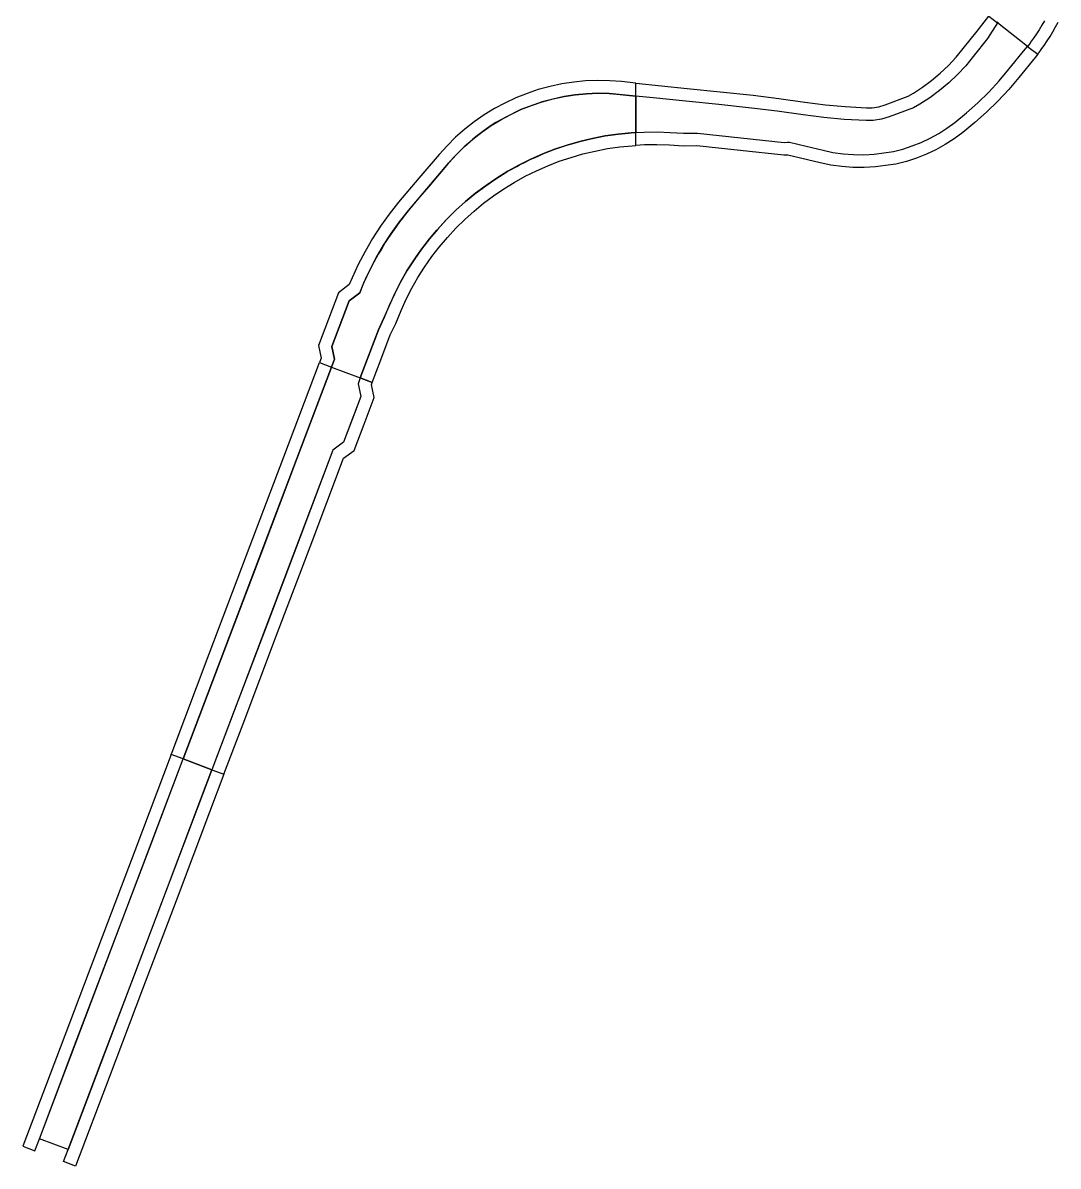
# Model space of a CAD drawing. Header units: metres. Extents: x 360306 to 369161, y 7338511 to 7354890.
# Drawn here: x 361602 to 369009, y 7338511 to 7346693 of the extents above; entities that cross this region are included whole.
import ezdxf

# ---------------------------------------------------------------- set-up
doc = ezdxf.new("R2010")
doc.units = ezdxf.units.M
doc.layers.add('04_SPA-MAN-BERÇOS-LIM CV_AREAS DE DRAGAGEM', color=7, linetype='Continuous')

msp = doc.modelspace()

# ---------------------------------------------------------------- linework, layer by layer
at = {"layer": '04_SPA-MAN-BERÇOS-LIM CV_AREAS DE DRAGAGEM'}
for points in [[(365988.1, 7346169.8), (365988.1, 7346262), (366355.5, 7346223.8), (366826.1, 7346174.8), (367011.6, 7346153), (367196.5, 7346127), (367344.3, 7346107.1), (367485.3, 7346093.8), (367637.4, 7346085.6), (367677.6, 7346086.4), (367725.9, 7346093.6), (367771, 7346106.9), (367935.5, 7346169.4), (367973.5, 7346189.7), (368039.1, 7346232.7), (368103.5, 7346280.7), (368165.4, 7346332.7), (368224, 7346388.4), (368279.1, 7346447.3), (368330.7, 7346509.5), (368428.8, 7346635), (368513.3, 7346741.4), (368574.2, 7346693.3), (368504, 7346582.1), (368402.2, 7346451.9), (368348, 7346386.5), (368289.2, 7346323.7), (368226.6, 7346264.2), (368160.5, 7346208.7), (368091.7, 7346157.5), (368020.4, 7346110.7), (367973.5, 7346085.6), (367800.3, 7346019.8), (367745.8, 7346003.8), (367685.3, 7345994.7), (367635.8, 7345993.8), (367478.5, 7346002.3), (367333.9, 7346015.9), (367184, 7346036), (366999.8, 7346061.9), (366816, 7346083.5), (366581.1, 7346108), (366346.3, 7346132.5), (366111.4, 7346157)], [(366046.9, 7345911.1), (366139.6, 7345912.8), (366232.4, 7345909.4), (366328.3, 7345903.1), (366428, 7345904.4), (366738.3, 7345871.3), (367048.5, 7345838.2), (367072.1, 7345839.2), (367077.8, 7345839.6), (367086.9, 7345839.1), (367207, 7345810.2), (367327.1, 7345781.2), (367397.9, 7345766.1), (367470.4, 7345755.9), (367544.6, 7345750.9), (367618.8, 7345749.2), (367693.1, 7345754.3), (367762.2, 7345762.7), (367830.4, 7345773), (367897.9, 7345790.2), (367965.6, 7345812.2), (368029.8, 7345837.7), (368092.8, 7345867.4), (368155.1, 7345901.8), (368212.8, 7345938.7), (368270.9, 7345981.2), (368354.3, 7346049.7), (368433.6, 7346120.8), (368512.5, 7346198.2), (368586.6, 7346277.8), (368657.5, 7346361.1), (368774.1, 7346504.3), (368790.3, 7346524.6), (368574.3, 7346693.4), (368504, 7346582.1), (368402.2, 7346451.9), (368348, 7346386.5), (368289.2, 7346323.7), (368226.6, 7346264.2), (368160.5, 7346208.7), (368091.7, 7346157.5), (368020.4, 7346110.7), (367973.5, 7346085.6), (367800.3, 7346019.8), (367745.8, 7346003.8), (367685.3, 7345994.7), (367635.8, 7345993.8), (367478.5, 7346002.3), (367333.9, 7346015.9), (367184, 7346036), (366999.8, 7346061.9), (366816, 7346083.5), (366581.1, 7346108), (366346.3, 7346132.5), (366111.4, 7346157), (365988.1, 7346169.8), (365988.1, 7345907.9)], [(365988.1, 7345908.1), (366046.9, 7345911.1), (366139.6, 7345912.8), (366232.4, 7345909.4), (366328.3, 7345903.1), (366428, 7345904.4), (366738.3, 7345871.3), (367048.5, 7345838.2), (367072.1, 7345839.2), (367077.8, 7345839.6), (367086.9, 7345839.1), (367207, 7345810.2), (367327.1, 7345781.2), (367397.9, 7345766.1), (367470.4, 7345755.9), (367544.6, 7345750.9), (367618.8, 7345749.2), (367693.1, 7345754.3), (367762.2, 7345762.7), (367830.4, 7345773), (367897.9, 7345790.2), (367965.6, 7345812.2), (368029.8, 7345837.7), (368092.8, 7345867.4), (368155.1, 7345901.8), (368212.8, 7345938.7), (368270.9, 7345981.2), (368354.3, 7346049.7), (368433.6, 7346120.8), (368512.5, 7346198.2), (368586.6, 7346277.8), (368657.5, 7346361.1), (368774.1, 7346504.3), (368790.3, 7346524.6), (368862.9, 7346468.4), (368845.6, 7346446.7), (368728.1, 7346302.4), (368655.2, 7346216.8), (368578.3, 7346134.1), (368496.4, 7346053.9), (368414.1, 7345980), (368327.2, 7345908.6), (368264.7, 7345862.9), (368202, 7345822.8), (368134.6, 7345785.6), (368066.4, 7345753.4), (367996.7, 7345725.8), (367923.4, 7345702), (367848.6, 7345682.9), (367774.7, 7345671.7), (367701.7, 7345662.8), (367620.9, 7345657.3), (367540.5, 7345659.1), (367460.9, 7345664.6), (367381.9, 7345675.6), (367306.7, 7345691.7), (367075.3, 7345747.4), (367045.5, 7345746.2), (366734.6, 7345779.4), (366423.7, 7345812.5), (366325.9, 7345811.3), (366227.7, 7345817.7), (366138.8, 7345821), (366050.2, 7345819.4), (365988.1, 7345816)], [(365988.1, 7346262), (365884.9, 7346272.9), (365801.8, 7346279.5), (365715.3, 7346281.3), (365628.7, 7346277.6), (365543.1, 7346268.9), (365458.7, 7346256.2), (365374.9, 7346238.3), (365289.7, 7346216.6), (365209, 7346187.9), (365128.3, 7346157.4), (365050.7, 7346119.5), (364976.1, 7346080.4), (364901.5, 7346034.9), (364831.8, 7345984.9), (364763.9, 7345933.1), (364698.6, 7345875), (364637.9, 7345814.3), (364581.4, 7345752.5), (364435.8, 7345580.9), (364290.1, 7345409.3), (364224, 7345325.3), (364162, 7345238.7), (364104.7, 7345150.3), (364050.4, 7345057.3), (364001.6, 7344964), (363957.3, 7344869.1), (363937.2, 7344820.4), (363860.2, 7344762.2), (363788.9, 7344573.8), (363717.5, 7344385.3), (363736.2, 7344293.4), (363724.5, 7344262.7), (363810.4, 7344230.2), (363831.5, 7344285.7), (363812.8, 7344377.6), (363936.7, 7344704.9), (364012.6, 7344762.3), (364041.4, 7344832.2), (364083.9, 7344923.3), (364130.7, 7345012.9), (364182.9, 7345102.2), (364237.8, 7345187), (364297.4, 7345270.2), (364361.2, 7345351.1), (364650.3, 7345691.8), (364704.2, 7345750.9), (364761.6, 7345808.2), (364822.3, 7345862.2), (364886.4, 7345911.1), (364952.2, 7345958.3), (365021.3, 7346000.5), (365092.2, 7346037.6), (365164.7, 7346073), (365240.6, 7346101.7), (365316.5, 7346128.7), (365395.8, 7346148.9), (365475.1, 7346165.8), (365554.6, 7346177.8), (365635.3, 7346186), (365716.3, 7346189.4), (365797.2, 7346187.7), (365876.5, 7346181.5), (365988.1, 7346169.8)], [(365988.1, 7346169.8), (365797.2, 7346187.7), (365716.3, 7346189.4), (365635.3, 7346186), (365554.6, 7346177.8), (365475.1, 7346165.8), (365424.3, 7346154.7), (365316.5, 7346128.7), (365164.7, 7346073), (365056.8, 7346019.1), (365021.3, 7346000.5), (364986.8, 7345979.4), (364952.2, 7345958.3), (364903.6, 7345922.6), (364854.4, 7345886.7), (364822.3, 7345862.2), (364792, 7345835.2), (364759.2, 7345807.3), (364720.5, 7345767.3), (364685.8, 7345731.1), (364645.3, 7345686.3), (364568.9, 7345596.2), (364505.7, 7345521.5), (364438, 7345442.8), (364368.7, 7345361.1), (364339.4, 7345323.9), (364317.1, 7345296.1), (364297.4, 7345270.2), (364274.4, 7345239), (364217.5, 7345156.6), (364194.5, 7345120.7), (364166.8, 7345074.5), (364144, 7345037.5), (364130.7, 7345012.9), (364112.5, 7344979.6), (364101.1, 7344956.3), (364068.8, 7344892.5), (364052.3, 7344856.9), (364035.5, 7344818.1), (364012.6, 7344762.3), (363936.7, 7344704.9), (363812.8, 7344377.6), (363831.5, 7344285.7), (363810.5, 7344230.3), (364016, 7344152.5), (364145.9, 7344496), (364188.1, 7344583.7), (364262.3, 7344755.7), (364304.5, 7344838.4), (364350, 7344919.3), (364416.2, 7345019.6), (364449.5, 7345067.2), (364510.3, 7345147), (364563.5, 7345209.5), (364630.7, 7345284.1), (364700.9, 7345352.8), (364770, 7345415.2), (364836.9, 7345470.9), (364914, 7345527.9), (364979.8, 7345573.4), (365012.5, 7345594.7), (365065.6, 7345626.1), (365081.4, 7345635.8), (365136.1, 7345666.6), (365154.6, 7345676.7), (365195.9, 7345696.9), (365231.1, 7345714.5), (365254.3, 7345725.2), (365288.8, 7345740.5), (365323.3, 7345755.9), (365366.3, 7345772.8), (365409.3, 7345789.7), (365495.1, 7345817.8), (365530.8, 7345827.9), (365586.4, 7345845.3), (365656.2, 7345860.8), (365677.5, 7345865.6), (365768.5, 7345884.1), (365825, 7345892.4), (365861.3, 7345897.6), (365936.2, 7345904.6), (365954.1, 7345906.1), (365988.1, 7345907.9)], [(365988.1, 7345908.1), (365954.1, 7345906.1), (365861.3, 7345897.6), (365768.5, 7345884.1), (365677.5, 7345865.6), (365586.4, 7345845.3), (365497, 7345818.3), (365409.3, 7345789.7), (365323.3, 7345755.9), (365237.2, 7345717.1), (365154.6, 7345676.7), (365071.9, 7345631.1), (364992.7, 7345582.2), (364916.8, 7345529.9), (364840.9, 7345474.3), (364770, 7345415.2), (364700.9, 7345352.8), (364633.4, 7345287), (364571, 7345217.9), (364510.3, 7345147), (364454.6, 7345074.5), (364400.6, 7344996.9), (364350, 7344919.3), (364304.5, 7344838.4), (364262.3, 7344755.7), (364223.5, 7344671.4), (364188.1, 7344583.7), (364145.9, 7344496), (364073.1, 7344303.6), (364016, 7344152.3), (364102, 7344120), (364163, 7344281.6), (364230.4, 7344459.8), (364270, 7344541.4), (364307.8, 7344635), (364344.9, 7344715.7), (364385.4, 7344795), (364428.6, 7344871.7), (364476.8, 7344945.6), (364528.7, 7345020.3), (364581.6, 7345089.2), (364639.9, 7345157.2), (364699.6, 7345223.4), (364763.7, 7345285.9), (364830.2, 7345345.9), (364897.4, 7345401.9), (364970, 7345455.1), (365042.8, 7345505.3), (365118.2, 7345551.8), (365197, 7345595.2), (365276.3, 7345634.1), (365358.9, 7345671.3), (365440.3, 7345703.2), (365524.5, 7345730.8), (365609.6, 7345756.5), (365696.6, 7345775.8), (365784.3, 7345793.7), (365872.1, 7345806.4), (365960.7, 7345814.5), (365988.1, 7345816)], [(363810.4, 7344230.2), (363567.6, 7343588.4), (363303.7, 7342891.1), (363039.8, 7342193.8), (362776, 7341496.5), (362749.3, 7341425.9), (362663.4, 7341458.3), (362669.2, 7341473.6), (362935.9, 7342178.5), (363202.7, 7342883.5), (363469.5, 7343588.5), (363724.5, 7344262.7)], [(362749.3, 7341425.9), (363810.5, 7344230.3), (364016, 7344152.5), (364000.3, 7344111.2), (364019.1, 7344018.8), (363895.3, 7343691.4), (363820, 7343634.6), (362954.9, 7341348.1)], [(364016, 7344152.3), (364000.3, 7344111.2), (364019.1, 7344018.8), (363957.2, 7343855.1), (363895.3, 7343691.4), (363820, 7343634.6), (363583.3, 7343009), (363346.6, 7342383.4), (363109.9, 7341757.8), (362955.2, 7341348.6), (363040.7, 7341315.5), (363177.7, 7341677.6), (363417.3, 7342310.9), (363656.9, 7342944.1), (363896.5, 7343577.4), (363971.7, 7343634.1), (364043, 7343822.6), (364114.4, 7344011.1), (364095.6, 7344103.5), (364102, 7344120)], [(361688, 7338621.4), (361720.5, 7338707.2), (361984.4, 7339404.6), (362248.2, 7340101.9), (362512.1, 7340799.2), (362749.3, 7341425.9), (362663.4, 7341458.3), (362402.4, 7340768.6), (362135.6, 7340063.7), (361868.9, 7339358.7), (361602.1, 7338653.8)], [(362955.2, 7341348.6), (361926.3, 7338629.7), (361720.5, 7338707.2), (362749.3, 7341425.9)], [(363040.7, 7341315.5), (362938.1, 7341044.4), (362698.5, 7340411.1), (362458.9, 7339777.9), (362219.3, 7339144.7), (361979.7, 7338511.4), (361893.8, 7338543.8), (361926.3, 7338629.7), (362163, 7339255.3), (362399.7, 7339880.9), (362636.4, 7340506.5), (362873.1, 7341132.2), (362955.2, 7341348.6)]]:
    msp.add_lwpolyline(points, close=True, dxfattribs=at)
for points in [[(368910.4, 7346708.5), (368892.4, 7346676.2), (368873.6, 7346644.7), (368854.3, 7346614), (368833.9, 7346583.7), (368812.4, 7346554.1), (368808.5, 7346549), (368790.3, 7346524.7), (368574.3, 7346693.4), (368580.6, 7346701.8)], [(368910.4, 7346708.5), (368892.4, 7346676.2), (368873.6, 7346644.7), (368854.3, 7346614), (368833.9, 7346583.7), (368812.4, 7346554.1), (368808.5, 7346549), (368790.3, 7346524.7), (368862.9, 7346468.4), (368884.9, 7346497.8), (368886.3, 7346499.6), (368909.1, 7346531.1), (368931.2, 7346563.8), (368951.9, 7346596.7), (368971.9, 7346630.3), (368991.2, 7346665), (369009, 7346699.2)]]:
    msp.add_lwpolyline(points, dxfattribs=at)

doc.saveas('drawing.dxf')
